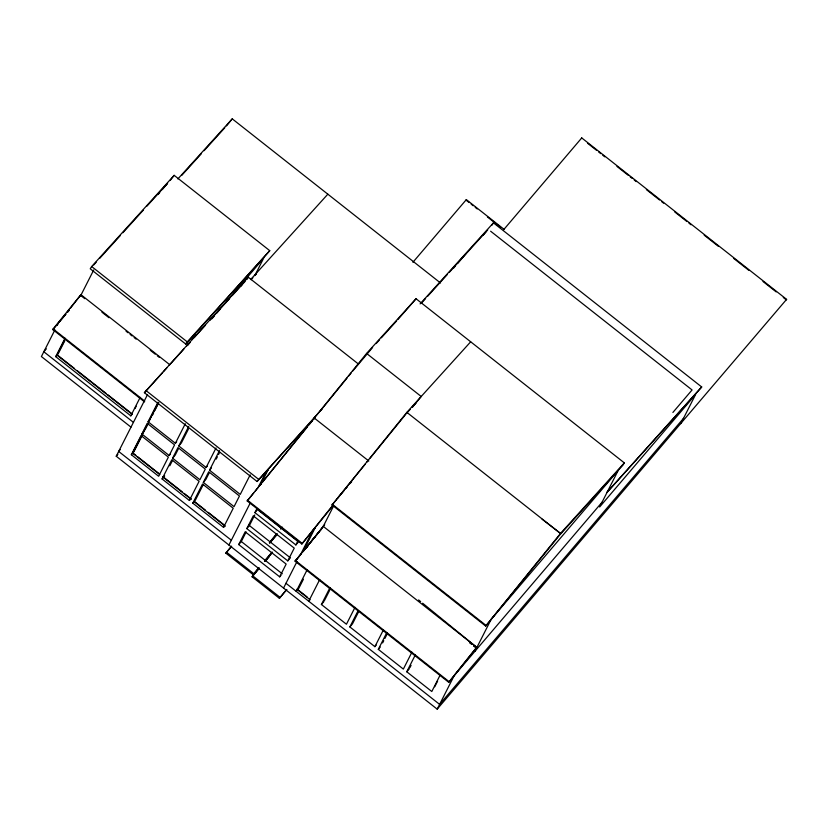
<?xml version="1.0" encoding="UTF-8"?>
<svg xmlns="http://www.w3.org/2000/svg" width="828" height="828" viewBox="0 0 828 828"><rect width="100%" height="100%" fill="white"/><g stroke="black" fill="none" stroke-linecap="round" stroke-linejoin="round"><path stroke-width="1.24" d="M144.548 401.89L52.971 329.72L53.127 328.913L80.927 294.706L169.481 364.486M70.38 308.295L80.927 294.706M333.063 505.566L301.827 543.996L247.199 500.95L366.576 353.432L416.049 298.742L624.322 462.873L622.915 465.16L559.656 535.074L485.705 626.082L332.059 504.997L406.848 412.354L470.677 341.798M313.988 418.751L314.143 417.943L368.781 460.999M324.7 524.735L295.12 561.249L448.755 682.324L476.721 647.31L422.642 603.208M301.827 543.996L332.939 505.101M448.755 682.324L476.721 647.31L323.075 526.225M485.705 626.082L560.494 533.429L624.322 462.873M54.896 329.937L41.4 356.547L130.959 427.124M57.235 325.342L58.395 323.044M80.316 296.403L93.719 269.99M65.174 338.994L56.987 355.119L132.097 414.321L130.803 415.842L55.693 356.64L65.039 338.207M64.719 340.929L58.281 353.597L55.693 356.64M130.803 415.842L140.16 397.399M135.026 408.556L136.196 406.248M412.903 262.29L466.34 199.61L503.9 229.211L503.631 229.739L581.742 137.924L786.6 299.353L437.194 709.151L116.241 456.228L147.539 394.552M131.341 454.727L141.06 435.59L168.374 457.108L158.655 476.255L131.341 454.727L133.939 451.684L141.94 435.921M141.867 433.996L147.26 423.356L174.573 444.884L169.181 455.514L141.867 433.996L144.455 430.953M176.685 441.769L175.381 443.29L148.067 421.762L157.993 402.201M147.715 423.491L132.646 453.206L159.814 474.62M148.874 421.214L158.148 402.925M147.933 423.243L132.853 452.957L135.875 455.338M149.092 420.955L158.365 402.667M145.003 429.887L147.694 424.567M152.414 415.263L153.584 412.965M154.753 410.667L158.831 402.615M192.22 339.604L195.129 333.891M254.962 275.32L263.708 258.088L225.309 303.12M175.381 443.29L185.306 423.729M162.071 478.946L171.789 459.799L199.103 481.327L189.384 500.474L162.071 478.946L164.668 475.903M172.597 458.205L177.989 447.575L205.303 469.093L199.91 479.733L172.597 458.205L175.184 455.162L178.424 448.786M207.414 465.978L206.11 467.499L178.796 445.971L188.722 426.42M169.812 465.771L172.669 460.14M188.401 429.132L181.394 442.928L178.796 445.971M206.11 467.499L216.036 447.948M192.8 503.165L202.518 484.018L233.237 508.237L223.529 527.374L192.8 503.165L195.398 500.122L203.398 484.349M203.326 482.424L208.718 471.784L239.447 496.003L234.055 506.643L203.326 482.424L205.913 479.381L209.153 472.995M250.18 474.858L240.255 494.409L209.525 470.19L219.451 450.639M216.212 459.095L217.371 456.797M218.54 454.5L219.71 452.191M228.921 545.021L250.501 502.472M258.057 487.589L266.347 471.236M258.139 568.826L253.161 574.673L225.847 553.145L231.354 546.263M260.644 484.546L268.738 468.596M238.712 544.555L245.191 531.793L286.157 564.075L279.688 576.847L238.712 544.555L241.31 541.512L246.164 531.938M246.806 528.606L253.285 515.834L294.25 548.126L287.782 560.887L246.806 528.606L249.404 525.563L254.796 514.923M297.821 542.65L295.875 544.938L254.9 512.646L257.063 508.392M286.84 589.588L279.398 598.323L252.085 576.795L259.267 567.946M253.161 574.673L258.667 567.791M466.34 199.61L466.071 200.148L469.124 202.539M295.875 544.938L298.028 540.684M283.549 588.077L297.045 561.467M300.543 554.574L312.684 530.644L315.282 527.602M279.398 598.323L286.581 589.474M303.141 551.531L315.478 527.198M323.055 526.774L333.56 506.063M307.198 569.705L296.217 591.358L298.815 588.315L303.441 579.196M319.722 579.569L308.74 601.221L310.034 599.7L296.776 589.257M355.015 607.348L346.446 624.24L321.409 604.512L329.979 587.621M324.576 600.341L329.72 590.209M581.473 138.452L581.742 137.924M376.191 645.147L374.898 646.668L349.861 626.931L357.862 611.167M358.741 611.499L352.459 623.888L349.861 626.931M374.898 646.668L383.467 629.777M411.92 652.195L403.35 669.086L378.313 649.359L386.883 632.468M382.619 642.932L383.768 640.686M384.906 638.429L387.193 633.927M439.803 675.741L431.802 691.504L406.765 671.777L415.335 654.886M409.932 667.606L411.071 665.36M434.721 686.795L437.608 681.102M437.194 709.151L454.189 675.648L602.08 502.192M474.941 651.305L491.128 619.396L618.268 470.294L599.648 506.984L695.655 394.387L680.813 423.636M786.6 299.353L786.331 299.891L783.288 297.49M91.649 266.523L90.242 268.81L185.845 344.148L269.762 250.677L174.159 175.339L91.649 266.523L187.252 341.871L185.845 344.148M174.159 175.339L170.164 180.473M440.517 282.979L232.244 118.849L226.51 125.908M315.396 417.033L257.063 481.503L144.393 392.71L248.245 277.194L357.872 363.585M246.837 279.481L248.245 277.194M256.214 273.354L254.796 275.641L256.525 273.737M257.063 481.503L322.185 408.804M416.049 298.742L397.844 319.587M492.018 225.133L493.436 222.846L701.709 386.976L607.141 492.225L701.709 386.976M52.971 329.72L65.681 314.081M67.192 312.228L68.859 310.179M247.199 500.95L253.72 492.929M255.345 490.921L257.787 487.92M259.423 485.912L261.048 483.904M262.476 482.144L307.478 426.772M309.103 424.764L312.135 421.038M313.76 419.04L315.302 417.064M320.188 411.071L347.025 378.075M348.754 375.974L351.093 373.076M352.8 370.996L372.6 347.491M332.059 504.997L365.376 464.001M367.001 461.993L368.626 459.995M370.116 458.163L405.202 414.994M412.334 407.397L421.204 396.488L366.576 353.432M300.347 554.812L295.12 561.249L300.833 554.242M314.93 536.865L302.944 551.624L308.016 545.807M316.524 534.898L318.925 531.949M320.519 529.982L322.123 528.016M306.464 547.339L322.34 527.881M306.505 547.256L308.088 545.31M309.672 543.375L322.34 527.871M158.076 194.518L159.742 192.551M162.247 189.612L167.266 183.733M59.223 322.071L65.95 314.195M67.627 312.228L69.304 310.252M46.347 348.816L43.832 351.765L133.391 422.342M187.677 345.266L190.161 342.347M211.947 318.79L214.452 315.851M216.905 312.984L220.248 309.061M240.896 286.136L242.19 284.615M120.329 449.5L118.673 451.446L231.343 540.239M116.241 456.228L117.907 454.282M148.067 421.762L150.013 419.475M169.181 455.514L170.475 453.992M209.525 470.19L211.471 467.913M189.384 500.474L190.688 498.953M265.405 473.099L268.003 470.056M223.529 527.374L224.823 525.852M453.485 268.251L455.152 266.295M457.656 263.366L465.988 253.596M483.2 235.162L486.543 231.24M254.9 512.646L257.498 509.603L298.463 541.895M225.847 553.145L231.654 546.335M276.5 533.936L269.348 542.764L276.821 533.998M280.64 529.092L282.296 527.146M269.638 542.857L277.111 534.091M269.928 542.951L277.37 534.215M264.453 560.991L271.905 552.266M264.784 561.042L272.257 552.276M265.074 561.125L272.547 552.369M252.085 576.795L258.698 569.033M265.322 561.28L269.452 556.426M337.482 498.321L344.179 490.476M345.856 488.51L347.522 486.543M350.037 483.604L351.703 481.648M287.782 560.887L290.369 557.844L248.638 524.962M279.688 576.847L280.982 575.325M321.409 604.512L324.007 601.47M378.313 649.359L380.259 647.072M406.765 671.777L409.363 668.734M672.895 412.458L692.073 389.957L490.631 231.209M683.514 418.326L439.616 704.369L285.971 583.285M93.678 265.012L96.255 262.166M99.691 258.367L120.319 235.566M122.896 232.72L143.523 209.919M146.96 206.12L167.587 183.319M177.875 178.941L232.244 118.849M181.632 175.505L201.483 153.563M204.071 150.706L224.781 127.812M187.252 341.871L269.762 250.677M144.393 392.71L162.288 372.931M163.333 371.772L166.78 367.974M169.357 365.117L183.816 349.126M186.579 346.083L190.016 342.274M194.156 337.71L205.51 325.156M209.815 320.395L229.615 298.515M232.202 295.658L245.109 281.385M250.853 279.284L327.836 194.187M251.112 279.719L252.892 277.742M376.15 343.568L379.617 339.728M381.356 337.814L396.622 320.943M420.117 303.886L493.436 222.846M421.297 303.307L425.602 298.546M427.507 296.445L447.462 274.378M449.2 272.464L487.713 229.894M406.01 413.99L410.326 409.229M412.044 407.324L416.36 402.563M542.081 519.187L560.494 533.429L406.848 412.354M587.559 143.244L596.688 150.437M598.716 152.041L600.735 153.635M602.763 155.229L604.792 156.834M616.963 166.428L628.121 175.215M630.149 176.809L632.178 178.413M634.207 180.007L636.235 181.611M646.378 189.602L659.564 199.993M661.593 201.587L663.621 203.191M674.768 211.978L686.94 221.573M688.968 223.167L690.997 224.761M704.183 235.152L718.383 246.34M733.598 258.336L748.802 270.321M763.002 281.51L776.188 291.901M471.153 204.143L473.181 205.748M475.21 207.342L477.238 208.946M487.392 216.946L500.588 227.338M186.3 342.947L188.318 344.531M80.771 295.513L84.798 298.68M101.906 312.166L108.954 317.714M126.053 331.2L128.071 332.784M130.079 334.367L132.097 335.961M134.105 337.545L136.123 339.128M150.21 350.234L155.24 354.198M157.258 355.781L159.266 357.365M332.214 504.19L485.86 625.264M469.486 642.538L471.505 644.132M473.533 645.726L476.566 648.117L473.585 645.664M145.811 390.423L258.481 479.215M53.127 328.913L144.703 401.083M247.355 500.133L301.982 543.189M57.204 354.87L74.458 368.47M77.501 370.872L105.922 393.269M107.961 394.863L132.314 414.062M295.275 560.442L448.921 681.516M137.893 456.921L159.017 473.575M163.044 476.752L182.17 491.811M184.178 493.405L191.227 498.953M194.238 501.333L205.313 510.058M208.335 512.428L224.429 525.118M162.826 477L191.009 499.201M194.031 501.582L225.226 526.173M241.31 541.512L282.276 573.804M298.008 589.795L307.136 596.988M226.386 552.079L253.699 573.607M252.623 575.739L279.936 597.257M418.637 599.938L420.645 601.573M469.611 642.404L471.598 644.029"/></g></svg>
